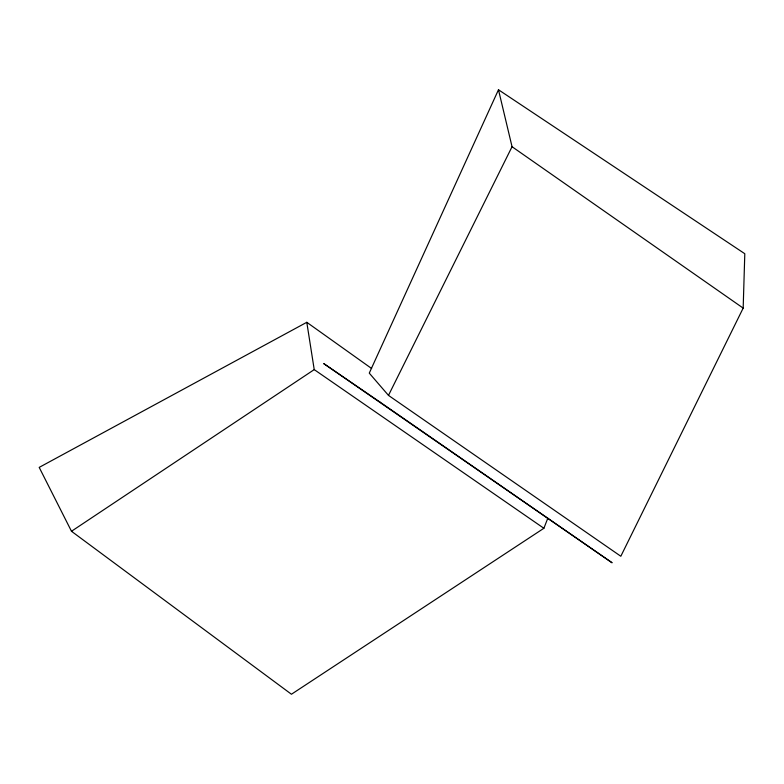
<?xml version="1.0" encoding="UTF-8"?>
<svg xmlns="http://www.w3.org/2000/svg" width="784" height="784" viewBox="0 0 784 784"><rect width="100%" height="100%" fill="white"/><g stroke="black" fill="none" stroke-linecap="round" stroke-linejoin="round"><path stroke-width="1.18" d="M743.173 308.112L744.8 253.722L498.477 89.758L369.264 373.135L388.482 395.391L620.82 556.258L743.173 308.112L512.05 146.706L498.477 89.758M371.636 368.509L306.789 322.302L39.2 467.391L71.481 531.268L291.442 694.242L543.88 528.279L547.8 518.244M388.482 395.391L512.05 146.706M71.481 531.268L314.227 369.607L306.789 322.302M314.227 369.607L543.88 528.279M379.77 401.927L323.714 363.57L612.108 562.785L379.77 401.927"/></g></svg>
